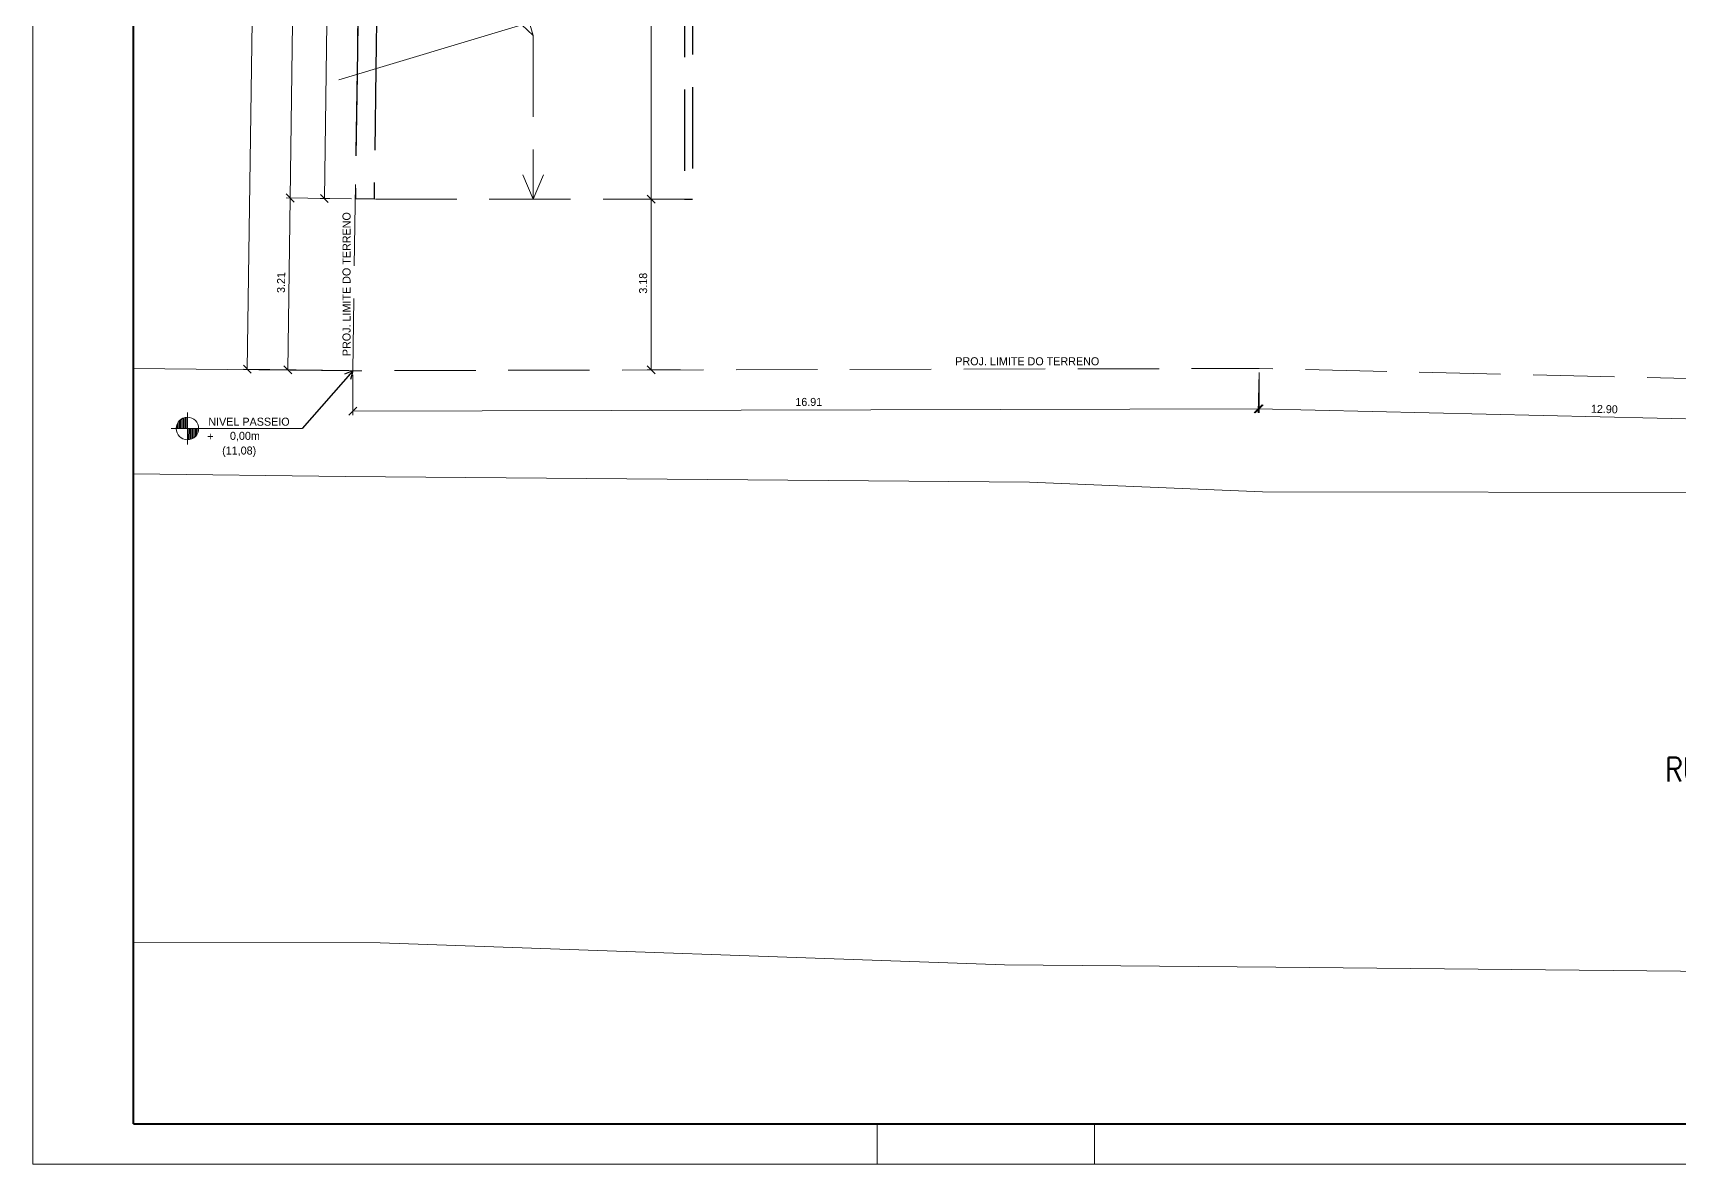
# Model space of a CAD drawing. Header units: metres. Extents: x -4.2 to 85, y -21.1 to 42.
# Drawn here: x -4.16 to 26.55, y -21.06 to 0.05 of the extents above; entities that cross this region are included whole.
import ezdxf
from ezdxf.enums import TextEntityAlignment as Align

# ---------------------------------------------------------------- set-up
doc = ezdxf.new("R2010")
doc.units = ezdxf.units.M
doc.header["$MEASUREMENT"] = 0
doc.linetypes.add('DGN Style 3', pattern=[2.124302, 1.517359, -0.606944])
for name, color, linetype, lineweight in [('Level 13', 7, 'Continuous', 0), ('Level 21', 7, 'Continuous', 0), ('Level 23', 7, 'Continuous', 0), ('Level 24', 7, 'Continuous', 0), ('Level 26', 7, 'Continuous', 0), ('Level 28', 7, 'Continuous', 0), ('Level 52', 7, 'Continuous', 0), ('Level 54', 7, 'Continuous', 0), ('Level 63', 7, 'Continuous', 0), ('Level 7', 7, 'Continuous', 0)]:
    doc.layers.add(name, color=color, linetype=linetype, lineweight=lineweight)
doc.styles.add('Style-INTL_ENGINEERING', font='INTL_ENGINEERING.shx')
doc.styles.add('Style-STANDARD', font='STANDARD.shx')
doc.dimstyles.get("Standard").update_dxf_attribs({"dimtxt": 0.18, "dimasz": 0.18, "dimexe": 0.18, "dimexo": 0.0625, "dimgap": 0.09, "dimtad": 0, "dimtih": 1, "dimtoh": 1, "dimdec": 4, "dimzin": 1, "dimdsep": 46, "dimtxsty": 'Standard', "dimcen": 0, "dimadec": 0, "dimazin": 0, "dimtfac": 1, "dimtdec": 4, "dimtofl": 0, "dimtmove": 0, "dimatfit": 3, "dimfxl": 0, "dimtolj": 1, "dimtzin": 1, "dimarcsym": 0})

# ---------------------------------------------------------------- blocks, each defined once
blk = doc.blocks.new('*D44')
at = {"layer": 'Defpoints'}
for p in [(2.358, 33.328), (0.116, 13.564), (-0.158, -6.228), (1.811, -6.255)]:
    blk.add_point(p, dxfattribs=at)
at = {"layer": 'Level 23', "color": 2, "linetype": 'Continuous', "lineweight": 0}
for p, q in [((0.389, 33.356), (-0.158, -6.228)), ((2.284, 33.33), (0.315, 33.357)), ((0.316, 33.431), (0.463, 33.28)), ((1.737, -6.254), (-0.232, -6.227)), ((-0.084, -6.303), (-0.231, -6.152))]:
    blk.add_line(p, q, dxfattribs=at)
at = {"layer": 'Level 23', "color": 2, "linetype": 'Continuous', "lineweight": 0, "style": 'Style-INTL_ENGINEERING'}
blk.add_text('39.59', height=0.1492, rotation=89.2083, dxfattribs=at).set_placement((-0.037, 13.285), align=Align.MIDDLE_LEFT)
blk = doc.blocks.new('_Oblique')
at = {"color": 0, "linetype": 'ByBlock', "lineweight": -2}
blk.add_line((0.5, 0.5), (-0.5, -0.5), dxfattribs=at)
blk = doc.blocks.new('*D46')
at = {"layer": 'Defpoints'}
for p in [(2.314, 30.204), (0.872, 13.594), (0.642, -3.033), (1.858, -3.049)]:
    blk.add_point(p, dxfattribs=at)
at = {"layer": 'Level 23', "color": 2, "linetype": 'Continuous', "lineweight": 0}
for p, q in [((1.102, 30.221), (0.642, -3.033)), ((1.028, 30.296), (1.175, 30.145)), ((2.24, 30.205), (1.028, 30.222)), ((1.784, -3.048), (0.568, -3.032)), ((0.716, -3.108), (0.569, -2.957))]:
    blk.add_line(p, q, dxfattribs=at)
at = {"layer": 'Level 23', "color": 2, "linetype": 'Continuous', "lineweight": 0, "style": 'Style-INTL_ENGINEERING'}
blk.add_text('33.26', height=0.1492, rotation=89.2083, dxfattribs=at).set_placement((0.719, 13.312), align=Align.MIDDLE_LEFT)
blk = doc.blocks.new('*D47')
at = {"layer": 'Defpoints'}
for p in [(1.858, -3.049), (0.62, -4.635), (0.598, -6.238), (1.811, -6.255)]:
    blk.add_point(p, dxfattribs=at)
at = {"layer": 'Level 23', "color": 2, "linetype": 'Continuous', "lineweight": 0}
for p, q in [((1.784, -3.048), (0.568, -3.032)), ((0.569, -2.957), (0.716, -3.108)), ((0.642, -3.033), (0.598, -6.238)), ((0.672, -6.314), (0.524, -6.162)), ((1.737, -6.254), (0.524, -6.237))]:
    blk.add_line(p, q, dxfattribs=at)
at = {"layer": 'Level 23', "color": 2, "linetype": 'Continuous', "lineweight": 0, "style": 'Style-INTL_ENGINEERING'}
blk.add_text('3.21', height=0.1492, rotation=89.2083, dxfattribs=at).set_placement((0.469, -4.804), align=Align.MIDDLE_LEFT)
blk = doc.blocks.new('*D63')
at = {"layer": 'Defpoints'}
for p in [(1.811, -6.255), (18.717, -6.212), (10.266, -6.987), (18.719, -6.965)]:
    blk.add_point(p, dxfattribs=at)
at = {"layer": 'Level 23', "color": 2, "linetype": 'Continuous', "lineweight": 0}
for p, q in [((1.811, -6.329), (1.813, -7.082)), ((18.717, -6.286), (18.719, -7.039)), ((1.738, -7.083), (1.887, -6.933)), ((1.813, -7.008), (18.719, -6.965)), ((18.793, -6.89), (18.644, -7.04))]:
    blk.add_line(p, q, dxfattribs=at)
at = {"layer": 'Level 23', "color": 2, "linetype": 'Continuous', "lineweight": 0, "style": 'Style-INTL_ENGINEERING'}
blk.add_text('16.91', height=0.1492, rotation=0.1459, dxfattribs=at).set_placement((10.065, -6.838), align=Align.MIDDLE_LEFT)
blk = doc.blocks.new('*D64')
at = {"layer": 'Defpoints'}
for p in [(18.717, -6.212), (31.612, -6.518), (25.147, -7.118), (31.595, -7.272)]:
    blk.add_point(p, dxfattribs=at)
at = {"layer": 'Level 23', "color": 2, "linetype": 'Continuous', "lineweight": 0}
for p, q in [((18.715, -6.286), (18.697, -7.039)), ((31.611, -6.593), (31.593, -7.346)), ((18.622, -7.038), (18.775, -6.892)), ((18.699, -6.965), (31.595, -7.272)), ((31.671, -7.199), (31.518, -7.344))]:
    blk.add_line(p, q, dxfattribs=at)
at = {"layer": 'Level 23', "color": 2, "linetype": 'Continuous', "lineweight": 0, "style": 'Style-INTL_ENGINEERING'}
blk.add_text('12.90', height=0.1492, rotation=358.6383, dxfattribs=at).set_placement((24.906, -6.964), align=Align.MIDDLE_LEFT)
blk = doc.blocks.new('*U68')
at = {"layer": 'Level 28', "color": 131, "linetype": 'Continuous', "lineweight": 13}
for p, q in [((-1.024, 0.13), (-1.024, 0.313)), ((-1.001, 0.13), (-1.002, 0.324)), ((-0.979, 0.13), (-0.979, 0.33)), ((-0.957, 0.131), (-0.956, 0.337)), ((-0.934, 0.13), (-0.934, 0.34)), ((-0.92, -0.17), (-0.921, 0.43)), ((-1.221, 0.13), (1.221, 0.13)), ((-1.114, 0.13), (-1.114, 0.211)), ((-1.093, 0.13), (-1.092, 0.251)), ((-1.069, 0.13), (-1.069, 0.279)), ((-1.047, 0.13), (-1.047, 0.298)), ((-0.908, -0.079), (-0.907, 0.13)), ((-0.885, -0.076), (-0.884, 0.13)), ((-0.862, -0.071), (-0.862, 0.13)), ((-0.84, -0.062), (-0.84, 0.13)), ((-0.817, -0.051), (-0.817, 0.13)), ((-0.795, -0.036), (-0.795, 0.13)), ((-0.772, -0.017), (-0.772, 0.13)), ((-0.75, 0.01), (-0.751, 0.13)), ((-0.728, 0.049), (-0.727, 0.13))]:
    blk.add_line(p, q, dxfattribs=at)
blk.add_circle((-0.921, 0.13), 0.21, dxfattribs=at)
at = {"layer": 'Level 28', "color": 131, "linetype": 'Continuous', "lineweight": 13, "style": 'Style-INTL_ENGINEERING'}
for s, height, p in [('NIVEL PASSEIO', 0.14999, (0.986, 0.258)), ('+', 0.15, (-0.435, -0.016)), ('0,00m', 0.15, (0.431, -0.006)), ('(11,08)', 0.15, (0.363, -0.28))]:
    blk.add_text(s, height=height, rotation=0.0007, dxfattribs=at).set_placement(p, align=Align.MIDDLE_RIGHT)
blk = doc.blocks.new('TerminatorOpen')
at = {"color": 0, "linetype": 'ByBlock', "lineweight": -2}
for q in [(-1, 0.5), (-1, 0), (-1, -0.5)]:
    blk.add_line((0, 0), q, dxfattribs=at)
blk = doc.blocks.new('*D232')
at = {"layer": 'Defpoints'}
for p in [(2.35, 7.246), (1.35, 2.109), (1.279, -3.041), (1.858, -3.049)]:
    blk.add_point(p, dxfattribs=at)
at = {"layer": 'Level 23', "color": 2, "linetype": 'Continuous', "lineweight": 0}
for p, q in [((1.421, 7.259), (1.279, -3.041)), ((1.347, 7.334), (1.495, 7.183)), ((2.276, 7.247), (1.347, 7.26)), ((1.784, -3.048), (1.204, -3.04)), ((1.352, -3.117), (1.205, -2.966))]:
    blk.add_line(p, q, dxfattribs=at)
at = {"layer": 'Level 23', "color": 2, "linetype": 'Continuous', "lineweight": 0, "style": 'Style-INTL_ENGINEERING'}
blk.add_text('10.30', height=0.1492, rotation=89.2083, dxfattribs=at).set_placement((1.198, 1.86), align=Align.MIDDLE_LEFT)
blk = doc.blocks.new('*D255')
at = {"layer": 'Defpoints'}
for p in [(7.998, -3.054), (7.374, -4.647), (7.374, -6.239), (7.998, -6.239)]:
    blk.add_point(p, dxfattribs=at)
at = {"layer": 'Level 23', "color": 2, "linetype": 'Continuous', "lineweight": 0}
for p, q in [((7.3, -2.98), (7.449, -3.129)), ((7.924, -3.054), (7.3, -3.054)), ((7.374, -3.054), (7.374, -6.239)), ((7.449, -6.314), (7.3, -6.164)), ((7.924, -6.239), (7.3, -6.239))]:
    blk.add_line(p, q, dxfattribs=at)
at = {"layer": 'Level 23', "color": 2, "linetype": 'Continuous', "lineweight": 0, "style": 'Style-INTL_ENGINEERING'}
blk.add_text('3.18', height=0.1492, rotation=90, dxfattribs=at).set_placement((7.225, -4.817), align=Align.MIDDLE_LEFT)
blk = doc.blocks.new('*D254')
at = {"layer": 'Defpoints'}
for p in [(7.998, 7.246), (7.374, 2.096), (7.374, -3.054), (7.998, -3.054)]:
    blk.add_point(p, dxfattribs=at)
at = {"layer": 'Level 23', "color": 2, "linetype": 'Continuous', "lineweight": 0}
for p, q in [((7.3, 7.32), (7.449, 7.171)), ((7.924, 7.246), (7.3, 7.246)), ((7.374, 7.246), (7.374, -3.054)), ((7.449, -3.129), (7.3, -2.98)), ((7.924, -3.054), (7.3, -3.054))]:
    blk.add_line(p, q, dxfattribs=at)
at = {"layer": 'Level 23', "color": 2, "linetype": 'Continuous', "lineweight": 0, "style": 'Style-INTL_ENGINEERING'}
blk.add_text('10.30', height=0.1492, rotation=90, dxfattribs=at).set_placement((7.225, 1.846), align=Align.MIDDLE_LEFT)

msp = doc.modelspace()

# ---------------------------------------------------------------- linework, layer by layer
at = {"layer": 'Level 13', "color": 230, "linetype": 'DGN Style 3', "lineweight": 0}
for p, q in [((5.174, -0.001), (5.174, -3.054)), ((5.174, -3.054), (4.98, -2.601)), ((5.174, -3.054), (5.368, -2.601)), ((7.998, -3.054), (2.03, -3.054))]:
    msp.add_line(p, q, dxfattribs=at)
at = {"layer": 'Level 21', "color": 250, "linetype": 'Continuous', "lineweight": 0, "flags": 128}
msp.add_lwpolyline([(1.551, -0.829), (4.962, 0.199), (5.174, -0.001), (5.029, 0.482), (5.241, 0.283), (8.501, 1.265)], dxfattribs=at)
at = {"layer": 'Level 52', "color": 30, "linetype": 'Continuous', "lineweight": 0}
for p, q in [((1.811, -6.255), (-2.282, -6.214)), ((1.665, -8.228), (-2.282, -8.18)), ((14.434, -8.333), (1.665, -8.228)), ((18.776, -8.514), (14.434, -8.333)), ((32.118, -8.53), (18.776, -8.514)), ((-2.282, -16.924), (2.321, -16.927)), ((2.321, -16.927), (13.969, -17.339)), ((13.969, -17.339), (19.027, -17.381)), ((19.027, -17.381), (32.626, -17.517))]:
    msp.add_line(p, q, dxfattribs=at)
at = {"layer": 'Level 54', "color": 131, "linetype": 'DGN Style 3', "lineweight": 0, "flags": 128}
msp.add_lwpolyline([(2.358, 33.328), (1.811, -6.255), (18.717, -6.212), (31.612, -6.518), (38.43, -6.548), (45.404, -6.752), (59.403, -7.053), (58.938, 33.63), (45.693, 33.468), (39.328, 33.473), (32.09, 33.353), (18.933, 33.013)], close=True, dxfattribs=at)
msp.add_lwpolyline([(2.358, 33.328), (1.811, -6.255), (18.717, -6.212), (31.612, -6.518), (38.43, -6.548), (45.404, -6.752), (59.403, -7.053), (58.938, 33.63), (45.693, 33.468), (39.328, 33.473), (32.09, 33.353), (18.933, 33.013)], close=True, dxfattribs=at)
at = {"layer": 'Level 63', "color": 131, "linetype": 'Continuous', "lineweight": 40}
for q in [(-2.281, 41.27), (84.269, -20.306)]:
    msp.add_line((-2.282, -20.306), q, dxfattribs=at)
at = {"layer": 'Level 63', "color": 131, "linetype": 'Continuous', "lineweight": 0}
for p, q in [((11.594, -20.306), (11.594, -21.056)), ((15.643, -20.306), (15.643, -21.056))]:
    msp.add_line(p, q, dxfattribs=at)
at = {"layer": 'Level 63', "color": 131, "linetype": 'Continuous', "lineweight": 0, "flags": 128}
msp.add_lwpolyline([(85.019, 42.019), (-4.157, 42.019), (-4.157, -21.056), (85.019, -21.056)], close=True, dxfattribs=at)
at = {"layer": 'Level 63', "color": 131, "linetype": 'Continuous', "lineweight": 13, "flags": 128}
msp.add_lwpolyline([(76.768, -20.306), (-2.282, -20.306), (-2.282, 41.271), (76.768, 41.271)], close=True, dxfattribs=at)
at = {"layer": 'Level 7', "color": 7, "linetype": 'Continuous', "lineweight": 30}
for p, q in [((2.314, 30.204), (1.89, -0.727)), ((2.664, 29.854), (2.241, -0.621))]:
    msp.add_line(p, q, dxfattribs=at)
at = {"layer": 'Level 7', "color": 7, "linetype": 'DGN Style 3', "lineweight": 30}
for p, q in [((7.998, 1.114), (7.998, -3.054)), ((8.148, 1.159), (8.148, -3.054)), ((1.89, -0.727), (1.858, -3.049)), ((2.241, -0.621), (2.207, -3.054)), ((2.207, -3.054), (1.858, -3.049)), ((7.998, -3.054), (8.148, -3.054))]:
    msp.add_line(p, q, dxfattribs=at)

# ---------------------------------------------------------------- block references
at = {"layer": 'Level 28', "color": 131, "linetype": 'Continuous', "lineweight": 13}
msp.add_blockref('*U68', (-0.355, -7.464), dxfattribs=at)

# ---------------------------------------------------------------- texts
at = {"layer": 'Level 24', "color": 2, "linetype": 'Continuous', "lineweight": 13, "insert": (1.694, -4.64), "char_height": 0.15, "attachment_point": 5, "rotation": 90, "line_spacing_factor": 1.200006, "style": 'Style-INTL_ENGINEERING'}
msp.add_mtext('PROJ. LIMITE DO TERRENO\\P', dxfattribs=at)
at = {"layer": 'Level 24', "color": 2, "linetype": 'Continuous', "lineweight": 13, "insert": (14.391, -6.08), "char_height": 0.15, "attachment_point": 5, "line_spacing_factor": 1.200006, "style": 'Style-INTL_ENGINEERING'}
msp.add_mtext('PROJ. LIMITE DO TERRENO\\P', dxfattribs=at)
at = {"layer": 'Level 26', "color": 91, "linetype": 'Continuous', "lineweight": 30, "style": 'Style-STANDARD', "width": 0.901455}
msp.add_text('RUA DR. MARILIO FERNANDES', height=0.45, rotation=0, dxfattribs=at).set_placement((29.923, -13.695), align=Align.MIDDLE_CENTER)

# ---------------------------------------------------------------- dimensions: what is measured, and where the dimension line sits
at = {"layer": 'Level 23', "color": 2, "linetype": 'Continuous', "lineweight": 0}
for base, p1, p2, angle, override, picture, middle in [((-0.158, -6.228), (2.358, 33.328), (1.811, -6.255), 269.2083, {"dimtxt": 0.14925, "dimasz": 0.14925, "dimexe": 0.07425, "dimexo": 0.07425, "dimgap": 0.07425, "dimtad": 1, "dimtih": 0, "dimtoh": 0, "dimdec": 2, "dimzin": 3, "dimtxsty": 'Style-INTL_ENGINEERING', "dimblk": 'Oblique', "dimclre": 2, "dimtdec": 2, "dimatfit": 1, "dimtolj": 0, "dimtzin": 3, "dimlwe": 0}, '*D44', (0.116, 13.564)), ((0.642, -3.033), (2.314, 30.204), (1.858, -3.049), 269.2083, {"dimtxt": 0.14925, "dimasz": 0.14925, "dimexe": 0.07425, "dimexo": 0.07425, "dimgap": 0.07425, "dimtad": 1, "dimtih": 0, "dimtoh": 0, "dimdec": 2, "dimzin": 3, "dimtxsty": 'Style-INTL_ENGINEERING', "dimblk": 'Oblique', "dimclre": 2, "dimtdec": 2, "dimatfit": 1, "dimtolj": 0, "dimtzin": 3, "dimlwe": 0}, '*D46', (0.872, 13.594)), ((1.279, -3.041), (2.35, 7.246), (1.858, -3.049), 269.2083, {"dimtxt": 0.14925, "dimasz": 0.14925, "dimexe": 0.07425, "dimexo": 0.07425, "dimgap": 0.07425, "dimtad": 1, "dimtih": 0, "dimtoh": 0, "dimdec": 2, "dimzin": 3, "dimtxsty": 'Style-INTL_ENGINEERING', "dimblk": 'Oblique', "dimclre": 2, "dimtdec": 2, "dimatfit": 1, "dimtolj": 0, "dimtzin": 3, "dimlwe": 0}, '*D232', (1.35, 2.109)), ((7.374, -3.054), (7.998, 7.246), (7.998, -3.054), 270, {"dimtxt": 0.14925, "dimasz": 0.14925, "dimexe": 0.07425, "dimexo": 0.07425, "dimgap": 0.07425, "dimtad": 1, "dimtih": 0, "dimtoh": 0, "dimdec": 2, "dimzin": 3, "dimtxsty": 'Style-INTL_ENGINEERING', "dimblk": 'Oblique', "dimclre": 2, "dimtdec": 2, "dimatfit": 1, "dimfrac": 2, "dimtolj": 0, "dimtzin": 3, "dimlwe": 0}, '*D254', (7.374, 2.096)), ((0.598, -6.238), (1.858, -3.049), (1.811, -6.255), 269.2083, {"dimtxt": 0.14925, "dimasz": 0.14925, "dimexe": 0.07425, "dimexo": 0.07425, "dimgap": 0.07425, "dimtad": 1, "dimtih": 0, "dimtoh": 0, "dimdec": 2, "dimzin": 3, "dimtxsty": 'Style-INTL_ENGINEERING', "dimblk": 'Oblique', "dimclre": 2, "dimtdec": 2, "dimatfit": 1, "dimtolj": 0, "dimtzin": 3, "dimlwe": 0}, '*D47', (0.62, -4.635)), ((7.3744, -6.2391), (7.9979, -3.0542), (7.9979, -6.2391), 270, {"dimtxt": 0.14925, "dimasz": 0.14925, "dimexe": 0.07425, "dimexo": 0.07425, "dimgap": 0.07425, "dimtad": 1, "dimtih": 0, "dimtoh": 0, "dimdec": 2, "dimzin": 3, "dimtxsty": 'Style-INTL_ENGINEERING', "dimblk": 'Oblique', "dimclre": 2, "dimtdec": 2, "dimatfit": 1, "dimfrac": 2, "dimtolj": 0, "dimtzin": 3, "dimlwe": 0}, '*D255', (7.3744, -4.6466)), ((18.719, -6.965), (1.811, -6.255), (18.717, -6.212), 0.1459, {"dimtxt": 0.14925, "dimasz": 0.14925, "dimexe": 0.07425, "dimexo": 0.07425, "dimgap": 0.07425, "dimtad": 1, "dimtih": 0, "dimtoh": 0, "dimdec": 2, "dimzin": 3, "dimtxsty": 'Style-INTL_ENGINEERING', "dimblk": 'Oblique', "dimclre": 2, "dimtdec": 2, "dimatfit": 1, "dimtolj": 0, "dimtzin": 3, "dimlwe": 0}, '*D63', (10.266, -6.987)), ((31.595, -7.272), (18.717, -6.212), (31.612, -6.518), 358.6383, {"dimtxt": 0.14925, "dimasz": 0.14925, "dimexe": 0.07425, "dimexo": 0.07425, "dimgap": 0.07425, "dimtad": 1, "dimtih": 0, "dimtoh": 0, "dimdec": 2, "dimzin": 3, "dimtxsty": 'Style-INTL_ENGINEERING', "dimblk": 'Oblique', "dimclre": 2, "dimtdec": 2, "dimatfit": 1, "dimtolj": 0, "dimtzin": 3, "dimlwe": 0}, '*D64', (25.147, -7.118))]:
    dim = msp.add_linear_dim(base=base, p1=p1, p2=p2, angle=angle, dimstyle='Standard', override=override, dxfattribs=at)
    dim.commit()
    dim.dimension.update_dxf_attribs({"geometry": picture, "text_midpoint": middle})

# ---------------------------------------------------------------- leaders
at = {"layer": 'Level 28', "color": 131, "linetype": 'Continuous', "lineweight": 13}
msp.add_leader([(1.811, -6.255), (0.867, -7.334)], dimstyle='Standard', override={"dimtxt": 0.14925, "dimasz": 0.14925, "dimgap": 0, "dimtad": 1, "dimtxsty": 'Style-INTL_ENGINEERING', "dimldrblk": 'TerminatorOpen'}, dxfattribs=at)

doc.saveas('drawing.dxf')
